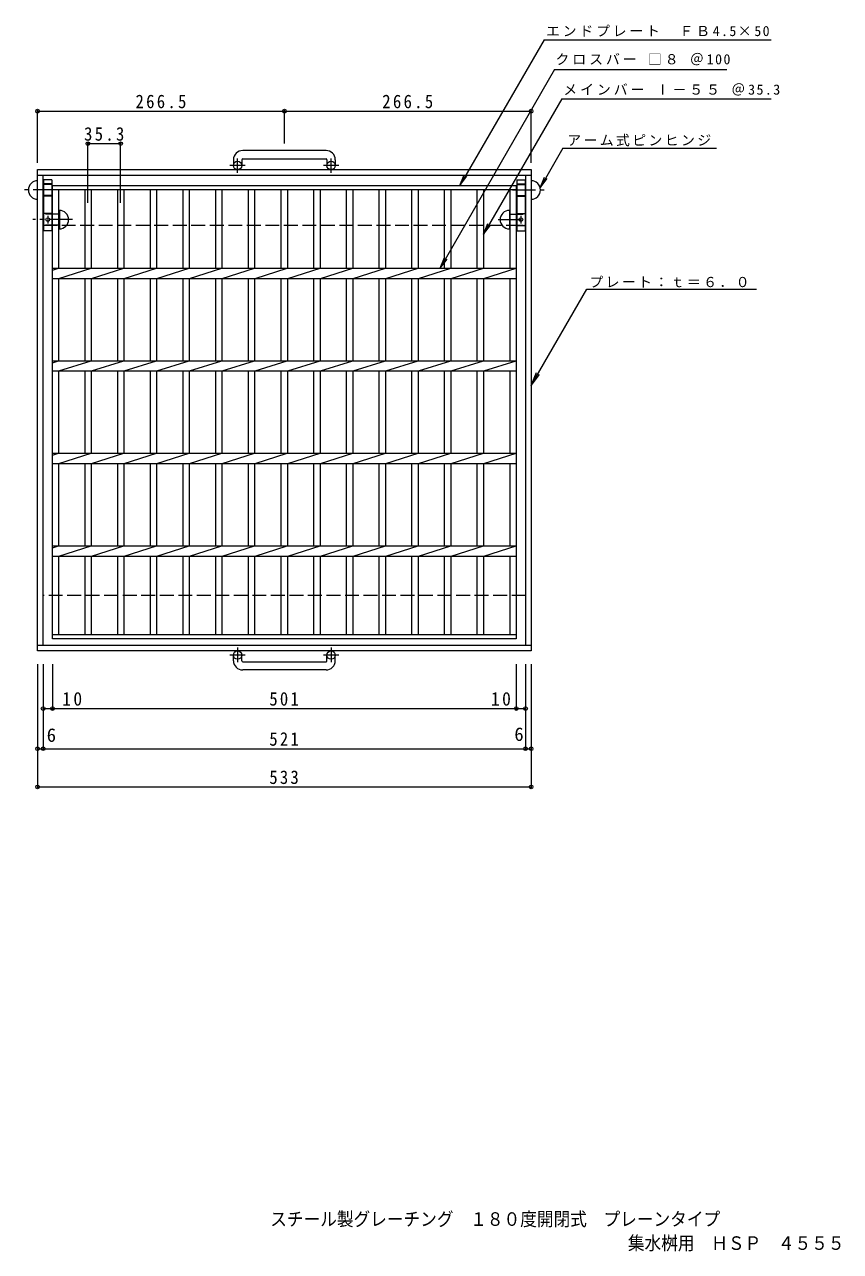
# Model space of a CAD drawing. Units: millimetres, scale not verified. Extents: x -692 to 866, y -688 to 638.
# Drawn here: x -692 to 190, y -688 to 638 of the extents above; entities that cross this region are included whole.
import ezdxf
from ezdxf.enums import TextEntityAlignment as Align

# ---------------------------------------------------------------- set-up
doc = ezdxf.new("R2010")
doc.units = ezdxf.units.MM
doc.header["$LTSCALE"] = 5
doc.header["$PDMODE"] = 32
doc.header["$PDSIZE"] = 4
doc.linetypes.add('CHAIN1', pattern=[8, 5, -1, 1, -1])
doc.linetypes.add('DASHED3', pattern=[4, 3, -1])
for name, color, linetype, lineweight in [('B-1', 2, 'Continuous', 9), ('B-2', 3, 'Continuous', 9), ('B-4', 7, 'Continuous', 9), ('B-5', 7, 'Continuous', 9), ('B-8', 3, 'Continuous', 9)]:
    doc.layers.add(name, color=color, linetype=linetype, lineweight=lineweight)
doc.layers.add('F-5_F-5ﾚｲﾔ', color=2, linetype='Continuous')
doc.styles.add('ＭＳ ゴシック', font='')
doc.styles.get('ＭＳ ゴシック').set_extended_font_data('MS Gothic')

msp = doc.modelspace()

# ---------------------------------------------------------------- linework, layer by layer
at = {"layer": 'B-1'}
for p, q in [((-465.914, 491.857), (-465.914, 485.757)), ((-456.914, 491.857), (-456.914, 485.757)), ((-365.914, 501.857), (-455.914, 501.857)), ((-455.914, 492.857), (-365.914, 492.857)), ((-364.914, 491.857), (-364.914, 485.757)), ((-355.914, 491.857), (-355.914, 485.757)), ((-677.414, 481.257), (-144.414, 481.257)), ((-677.414, -38.743), (-677.414, 481.257)), ((-144.414, 481.257), (-144.414, -38.743)), ((-677.414, 475.257), (-144.414, 475.257)), ((-671.414, -32.743), (-671.414, 475.257)), ((-150.414, 475.257), (-150.414, -32.743)), ((-144.414, -32.743), (-677.414, -32.743)), ((-144.414, -38.743), (-677.414, -38.743)), ((-465.914, -49.343), (-465.914, -43.243)), ((-456.914, -49.343), (-456.914, -43.243)), ((-455.914, -50.343), (-365.914, -50.343)), ((-364.914, -49.343), (-364.914, -43.243)), ((-355.914, -49.343), (-355.914, -43.243)), ((-365.914, -59.343), (-455.914, -59.343))]:
    msp.add_line(p, q, dxfattribs=at)
at = {"layer": 'B-1', "linetype": 'CHAIN1'}
for p, q in [((-461.414, 477.65), (-461.414, 493.247)), ((-360.414, 477.65), (-360.414, 493.247)), ((-453.251, 485.757), (-469.658, 485.757)), ((-352.251, 485.757), (-368.658, 485.757)), ((-461.414, -35.136), (-461.414, -50.733)), ((-360.414, -35.136), (-360.414, -50.733)), ((-453.251, -43.243), (-469.658, -43.243)), ((-352.251, -43.243), (-368.658, -43.243))]:
    msp.add_line(p, q, dxfattribs=at)
at = {"layer": 'B-1', "linetype": 'DASHED3'}
for p, q in [((-671.414, 421.257), (-150.414, 421.257)), ((-150.414, 21.257), (-671.414, 21.257))]:
    msp.add_line(p, q, dxfattribs=at)
at = {"layer": 'B-1'}
for centre in [(-461.414, 485.757), (-360.414, 485.757), (-461.414, -43.243), (-360.414, -43.243)]:
    msp.add_circle(centre, 4.5, dxfattribs=at)
for centre, radius, start, end in [((-455.914, 491.857), 10, 90, 180), ((-455.914, 491.857), 1, 90, 180), ((-365.914, 491.857), 10, 0, 90), ((-365.914, 491.857), 1, 0, 90), ((-455.914, -49.343), 10, 180, 270), ((-455.914, -49.343), 1, 180, 270), ((-365.914, -49.343), 10, 270, 0), ((-365.914, -49.343), 1, 270, 0)]:
    msp.add_arc(centre, radius, start, end, dxfattribs=at)
at = {"layer": 'B-2'}
for p, q in [((-661.414, 464.257), (-160.414, 464.257)), ((-661.414, -25.743), (-661.414, 464.257)), ((-160.414, 464.257), (-160.414, -25.743)), ((-661.414, 459.757), (-160.414, 459.757)), ((-654.414, 374.757), (-654.414, 459.757)), ((-626.514, 459.757), (-626.514, 374.757)), ((-619.514, 459.757), (-619.514, 374.757)), ((-591.214, 459.757), (-591.214, 374.757)), ((-584.214, 459.757), (-584.214, 374.757)), ((-555.913, 459.757), (-555.913, 374.757)), ((-548.913, 459.757), (-548.913, 374.757)), ((-520.614, 459.757), (-520.614, 374.757)), ((-513.614, 459.757), (-513.614, 374.757)), ((-485.313, 459.757), (-485.313, 374.757)), ((-478.314, 459.757), (-478.314, 374.757)), ((-450.013, 459.757), (-450.013, 374.757)), ((-443.013, 459.757), (-443.013, 374.757)), ((-414.713, 459.757), (-414.713, 374.757)), ((-407.713, 459.757), (-407.713, 374.757)), ((-379.413, 459.757), (-379.413, 374.757)), ((-372.413, 459.757), (-372.413, 374.757)), ((-344.113, 459.757), (-344.113, 374.757)), ((-337.113, 459.757), (-337.113, 374.757)), ((-308.813, 459.757), (-308.813, 374.757)), ((-301.813, 459.757), (-301.813, 374.757)), ((-273.512, 459.757), (-273.512, 374.757)), ((-266.512, 459.757), (-266.512, 374.757)), ((-238.212, 459.757), (-238.212, 374.757)), ((-231.212, 459.757), (-231.212, 374.757)), ((-202.912, 459.757), (-202.912, 374.757)), ((-195.912, 459.757), (-195.912, 374.757)), ((-167.415, 459.757), (-167.415, 374.757)), ((-661.414, 372.676), (-654.814, 374.757)), ((-661.414, 374.757), (-160.414, 374.757)), ((-654.414, 363.758), (-619.514, 374.757)), ((-619.113, 363.758), (-584.214, 374.757)), ((-583.814, 363.758), (-548.914, 374.757)), ((-548.514, 363.758), (-513.614, 374.757)), ((-513.214, 363.758), (-478.314, 374.757)), ((-477.914, 363.758), (-443.014, 374.757)), ((-442.614, 363.758), (-407.714, 374.757)), ((-407.313, 363.758), (-372.413, 374.757)), ((-372.013, 363.758), (-337.113, 374.757)), ((-336.713, 363.758), (-301.813, 374.757)), ((-301.413, 363.758), (-266.513, 374.757)), ((-266.113, 363.758), (-231.213, 374.757)), ((-230.812, 363.758), (-195.913, 374.757)), ((-195.512, 363.758), (-160.612, 374.757)), ((-661.414, 363.758), (-160.414, 363.758)), ((-654.414, 274.757), (-654.414, 363.758)), ((-626.514, 363.758), (-626.514, 274.757)), ((-619.514, 363.758), (-619.514, 274.757)), ((-591.214, 363.758), (-591.214, 274.757)), ((-584.214, 363.758), (-584.214, 274.757)), ((-555.913, 363.758), (-555.913, 274.757)), ((-548.913, 363.758), (-548.913, 274.757)), ((-520.614, 363.758), (-520.614, 274.757)), ((-513.614, 363.758), (-513.614, 274.757)), ((-485.313, 363.758), (-485.313, 274.757)), ((-478.314, 363.758), (-478.314, 274.757)), ((-450.013, 363.758), (-450.013, 274.757)), ((-443.013, 363.758), (-443.013, 274.757)), ((-414.713, 363.758), (-414.713, 274.757)), ((-407.713, 363.758), (-407.713, 274.757)), ((-379.413, 363.758), (-379.413, 274.757)), ((-372.413, 363.758), (-372.413, 274.757)), ((-344.113, 363.758), (-344.113, 274.757)), ((-337.113, 363.758), (-337.113, 274.757)), ((-308.813, 363.758), (-308.813, 274.757)), ((-301.813, 363.758), (-301.813, 274.757)), ((-273.512, 363.758), (-273.512, 274.757)), ((-266.512, 363.758), (-266.512, 274.757)), ((-238.212, 363.758), (-238.212, 274.757)), ((-231.212, 363.758), (-231.212, 274.757)), ((-202.912, 363.758), (-202.912, 274.757)), ((-195.912, 363.758), (-195.912, 274.757)), ((-167.415, 363.758), (-167.415, 274.757)), ((-661.414, 272.676), (-654.814, 274.757)), ((-661.414, 274.757), (-160.414, 274.757)), ((-654.414, 263.758), (-619.514, 274.757)), ((-619.113, 263.758), (-584.214, 274.757)), ((-583.814, 263.758), (-548.914, 274.757)), ((-548.514, 263.758), (-513.614, 274.757)), ((-513.214, 263.758), (-478.314, 274.757)), ((-477.914, 263.758), (-443.014, 274.757)), ((-442.614, 263.758), (-407.714, 274.757)), ((-407.313, 263.758), (-372.413, 274.757)), ((-372.013, 263.758), (-337.113, 274.757)), ((-336.713, 263.758), (-301.813, 274.757)), ((-301.413, 263.758), (-266.513, 274.757)), ((-266.113, 263.758), (-231.213, 274.757)), ((-230.812, 263.758), (-195.913, 274.757)), ((-195.512, 263.758), (-160.612, 274.757)), ((-661.414, 263.758), (-160.414, 263.758)), ((-654.414, 174.757), (-654.414, 263.758)), ((-626.514, 263.758), (-626.514, 174.757)), ((-619.514, 263.758), (-619.514, 174.757)), ((-591.214, 263.758), (-591.214, 174.757)), ((-584.214, 263.758), (-584.214, 174.757)), ((-555.913, 263.758), (-555.913, 174.757)), ((-548.913, 263.758), (-548.913, 174.757)), ((-520.614, 263.758), (-520.614, 174.757)), ((-513.614, 263.758), (-513.614, 174.757)), ((-485.313, 263.758), (-485.313, 174.757)), ((-478.314, 263.758), (-478.314, 174.757)), ((-450.013, 263.758), (-450.013, 174.757)), ((-443.013, 263.758), (-443.013, 174.757)), ((-414.713, 263.758), (-414.713, 174.757)), ((-407.713, 263.758), (-407.713, 174.757)), ((-379.413, 263.758), (-379.413, 174.757)), ((-372.413, 263.758), (-372.413, 174.757)), ((-344.113, 263.758), (-344.113, 174.757)), ((-337.113, 263.758), (-337.113, 174.757)), ((-308.813, 263.758), (-308.813, 174.757)), ((-301.813, 263.758), (-301.813, 174.757)), ((-273.512, 263.758), (-273.512, 174.757)), ((-266.512, 263.758), (-266.512, 174.757)), ((-238.212, 263.758), (-238.212, 174.757)), ((-231.212, 263.758), (-231.212, 174.757)), ((-202.912, 263.758), (-202.912, 174.757)), ((-195.912, 263.758), (-195.912, 174.757)), ((-167.415, 263.758), (-167.415, 174.757)), ((-661.414, 172.676), (-654.814, 174.757)), ((-661.414, 174.757), (-160.414, 174.757)), ((-654.414, 163.758), (-619.514, 174.757)), ((-619.113, 163.758), (-584.214, 174.757)), ((-583.814, 163.758), (-548.914, 174.757)), ((-548.514, 163.758), (-513.614, 174.757)), ((-513.214, 163.758), (-478.314, 174.757)), ((-477.914, 163.758), (-443.014, 174.757)), ((-442.614, 163.758), (-407.714, 174.757)), ((-407.313, 163.758), (-372.413, 174.757)), ((-372.013, 163.758), (-337.113, 174.757)), ((-336.713, 163.758), (-301.813, 174.757)), ((-301.413, 163.758), (-266.513, 174.757)), ((-266.113, 163.758), (-231.213, 174.757)), ((-230.812, 163.758), (-195.913, 174.757)), ((-195.512, 163.758), (-160.612, 174.757)), ((-661.414, 163.758), (-160.414, 163.758)), ((-654.414, 74.757), (-654.414, 163.758)), ((-626.514, 163.758), (-626.514, 74.757)), ((-619.514, 163.758), (-619.514, 74.757)), ((-591.214, 163.758), (-591.214, 74.757)), ((-584.214, 163.758), (-584.214, 74.757)), ((-555.913, 163.758), (-555.913, 74.757)), ((-548.913, 163.758), (-548.913, 74.757)), ((-520.614, 163.758), (-520.614, 74.757)), ((-513.614, 163.758), (-513.614, 74.757)), ((-485.313, 163.758), (-485.313, 74.757)), ((-478.314, 163.758), (-478.314, 74.757)), ((-450.013, 163.758), (-450.013, 74.757)), ((-443.013, 163.758), (-443.013, 74.757)), ((-414.713, 163.758), (-414.713, 74.757)), ((-407.713, 163.758), (-407.713, 74.757)), ((-379.413, 163.758), (-379.413, 74.757)), ((-372.413, 163.758), (-372.413, 74.757)), ((-344.113, 163.758), (-344.113, 74.757)), ((-337.113, 163.758), (-337.113, 74.757)), ((-308.813, 163.758), (-308.813, 74.757)), ((-301.813, 163.758), (-301.813, 74.757)), ((-273.512, 163.758), (-273.512, 74.757)), ((-266.512, 163.758), (-266.512, 74.757)), ((-238.212, 163.758), (-238.212, 74.757)), ((-231.212, 163.758), (-231.212, 74.757)), ((-202.912, 163.758), (-202.912, 74.757)), ((-195.912, 163.758), (-195.912, 74.757)), ((-167.415, 163.758), (-167.415, 74.757)), ((-661.414, 72.676), (-654.814, 74.758)), ((-661.414, 74.756), (-160.414, 74.756)), ((-654.414, 63.757), (-619.514, 74.758)), ((-619.113, 63.757), (-584.214, 74.758)), ((-583.814, 63.757), (-548.914, 74.758)), ((-548.514, 63.757), (-513.614, 74.758)), ((-513.214, 63.757), (-478.314, 74.758)), ((-477.914, 63.757), (-443.014, 74.758)), ((-442.614, 63.757), (-407.714, 74.758)), ((-407.313, 63.757), (-372.413, 74.758)), ((-372.013, 63.757), (-337.113, 74.758)), ((-336.713, 63.757), (-301.813, 74.758)), ((-301.413, 63.757), (-266.513, 74.758)), ((-266.113, 63.757), (-231.213, 74.758)), ((-230.812, 63.757), (-195.913, 74.758)), ((-195.512, 63.757), (-160.612, 74.758)), ((-661.414, 63.757), (-160.414, 63.757)), ((-654.414, -21.244), (-654.414, 63.757)), ((-626.514, 63.757), (-626.514, -21.244)), ((-619.514, 63.757), (-619.514, -21.244)), ((-591.214, 63.757), (-591.214, -21.244)), ((-584.214, 63.757), (-584.214, -21.244)), ((-555.913, 63.757), (-555.913, -21.244)), ((-548.913, 63.757), (-548.913, -21.244)), ((-520.614, 63.757), (-520.614, -21.244)), ((-513.614, 63.757), (-513.614, -21.244)), ((-485.313, 63.757), (-485.313, -21.244)), ((-478.314, 63.757), (-478.314, -21.244)), ((-450.013, 63.757), (-450.013, -21.244)), ((-443.013, 63.757), (-443.013, -21.244)), ((-414.713, 63.757), (-414.713, -21.244)), ((-407.713, 63.757), (-407.713, -21.244)), ((-379.413, 63.757), (-379.413, -21.244)), ((-372.413, 63.757), (-372.413, -21.244)), ((-344.113, 63.757), (-344.113, -21.244)), ((-337.113, 63.757), (-337.113, -21.244)), ((-308.813, 63.757), (-308.813, -21.244)), ((-301.813, 63.757), (-301.813, -21.244)), ((-273.512, 63.757), (-273.512, -21.244)), ((-266.512, 63.757), (-266.512, -21.244)), ((-238.212, 63.757), (-238.212, -21.244)), ((-231.212, 63.757), (-231.212, -21.244)), ((-202.912, 63.757), (-202.912, -21.244)), ((-195.912, 63.757), (-195.912, -21.244)), ((-167.415, 63.757), (-167.415, -21.244)), ((-160.414, -21.244), (-661.414, -21.244)), ((-160.414, -25.743), (-661.414, -25.743))]:
    msp.add_line(p, q, dxfattribs=at)
at = {"layer": 'B-4'}
for p, q in [((-677.414, 488.757), (-677.414, 545.911)), ((-677.414, 544.411), (-352.414, 544.411)), ((-410.914, 509.357), (-410.914, 545.911)), ((-352.414, 544.411), (-144.414, 544.411)), ((-144.414, 488.757), (-144.414, 545.911)), ((-623.014, 445.223), (-623.014, 510.813)), ((-623.014, 509.313), (-587.714, 509.313)), ((-587.714, 445.223), (-587.714, 510.813)), ((-677.414, -53.034), (-677.414, -187.206)), ((-671.414, -53.034), (-671.414, -145.891)), ((-661.414, -53.034), (-661.414, -102.525)), ((-160.414, -53.034), (-160.414, -102.525)), ((-150.414, -53.034), (-150.414, -145.891)), ((-144.414, -53.034), (-144.414, -187.206)), ((-671.414, -101.025), (-658.914, -101.025)), ((-658.914, -101.025), (-162.914, -101.025)), ((-162.914, -101.025), (-150.414, -101.025)), ((-677.414, -185.706), (-144.414, -185.706))]:
    msp.add_line(p, q, dxfattribs=at)
msp.add_lwpolyline([(-677.414, -144.391), (-671.414, -144.391), (-150.414, -144.391), (-144.414, -144.391)], dxfattribs=at)
for p in [(-677.414, 544.411), (-410.914, 544.411), (-144.414, 544.411), (-623.014, 509.313), (-587.714, 509.313), (-671.414, -101.025), (-661.414, -101.025), (-160.414, -101.025), (-150.414, -101.025), (-677.414, -144.391), (-671.414, -144.391), (-150.414, -144.391), (-144.414, -144.391), (-677.414, -185.706), (-144.414, -185.706)]:
    msp.add_point(p, dxfattribs=at)
at = {"layer": 'B-5'}
for p, q in [((-130.354, 621.381), (114.957, 621.381)), ((-119.099, 589.585), (67.031, 589.585)), ((-111.448, 557.779), (114.887, 557.779)), ((-110.114, 504.356), (55.703, 504.356)), ((-221.421, 464.257), (-213.795, 474.161)), ((-134.724, 461.729), (-127.115, 471.646)), ((-195.912, 411.483), (-188.302, 421.4)), ((-242.835, 374.757), (-235.236, 384.682)), ((-144.414, 248.178), (-84.414, 352.101)), ((-84.414, 352.101), (98.84, 352.101)), ((-144.414, 248.178), (-138.674, 262.036)), ((-144.414, 248.178), (-135.283, 260.078))]:
    msp.add_line(p, q, dxfattribs=at)
for points in [[(-130.354, 621.381), (-221.421, 464.257), (-216.618, 475.797)], [(-119.099, 589.585), (-242.835, 374.757), (-238.063, 386.311)], [(-111.448, 557.779), (-195.912, 411.483), (-191.128, 423.032)], [(-110.114, 504.356), (-134.724, 461.729), (-129.941, 473.277)]]:
    msp.add_lwpolyline(points, dxfattribs=at)
at = {"layer": 'B-8'}
for p, q in [((-670.914, 465.257), (-671.414, 465.257)), ((-661.914, 470.257), (-661.914, 415.257)), ((-159.914, 470.257), (-159.914, 415.257)), ((-150.914, 465.257), (-150.414, 465.257)), ((-670.914, 453.257), (-671.414, 453.257)), ((-150.914, 453.257), (-150.414, 453.257)), ((-653.914, 437.257), (-653.914, 417.257)), ((-167.914, 437.257), (-167.914, 417.257)), ((-661.914, 415.257), (-670.914, 415.257)), ((-159.914, 415.257), (-150.914, 415.257))]:
    msp.add_line(p, q, dxfattribs=at)
at = {"layer": 'B-8', "linetype": 'DASHED3'}
for p, q in [((-661.914, 465.757), (-670.914, 465.757)), ((-661.914, 465.257), (-670.914, 465.257)), ((-159.914, 465.757), (-150.914, 465.757)), ((-159.914, 465.257), (-150.914, 465.257)), ((-661.914, 453.257), (-670.914, 453.257)), ((-661.914, 452.757), (-670.914, 452.757)), ((-159.914, 453.257), (-150.914, 453.257)), ((-159.914, 452.757), (-150.914, 452.757)), ((-661.914, 433.757), (-670.914, 433.757)), ((-653.914, 433.257), (-670.914, 433.257)), ((-167.914, 433.257), (-150.914, 433.257)), ((-159.914, 433.757), (-150.914, 433.757)), ((-653.914, 421.257), (-670.914, 421.257)), ((-661.914, 420.757), (-670.914, 420.757)), ((-167.914, 421.257), (-150.914, 421.257)), ((-159.914, 420.757), (-150.914, 420.757))]:
    msp.add_line(p, q, dxfattribs=at)
at = {"layer": 'B-8', "linetype": 'CHAIN1'}
for p, q in [((-657.254, 459.257), (-691.507, 459.257)), ((-164.574, 459.257), (-130.321, 459.257)), ((-639.845, 427.257), (-682.654, 427.257)), ((-666.414, 431.266), (-666.414, 423.085)), ((-179.983, 427.257), (-150.414, 427.257)), ((-155.414, 431.266), (-155.414, 423.085))]:
    msp.add_line(p, q, dxfattribs=at)
at = {"layer": 'B-8'}
for points in [[(-661.914, 470.257), (-670.914, 470.257), (-670.914, 415.257)], [(-159.914, 470.257), (-150.914, 470.257), (-150.914, 415.257)]]:
    msp.add_lwpolyline(points, dxfattribs=at)
for centre in [(-666.414, 427.257), (-155.414, 427.257)]:
    msp.add_circle(centre, 2, dxfattribs=at)
for centre, start, end in [((-677.414, 459.257), 90, 270), ((-144.414, 459.257), 270, 90), ((-653.914, 427.257), 270, 90), ((-167.914, 427.257), 90, 270)]:
    msp.add_arc(centre, 10, start, end, dxfattribs=at)

# ---------------------------------------------------------------- texts
at = {"layer": 'B-4', "color": 2, "style": 'ＭＳ ゴシック'}
for p in [(-667.53, -141.364), (-162.519, -140.385)]:
    msp.add_text('6', height=14.66, dxfattribs=at).set_placement(p, align=Align.BOTTOM_LEFT)
at = {"layer": 'B-4', "color": 2, "char_height": 14.66, "attachment_point": 7, "style": 'ＭＳ ゴシック'}
for s, insert in [('\\T1.28;\\W0.9;266.5', (-571.664, 547.411)), ('\\T1.28;\\W0.9;266.5', (-305.164, 547.411)), ('\\T1.28;\\W0.9;35.3', (-627.239, 512.313)), ('\\T1.27;\\W0.95;10', (-650.828, -98.025)), ('\\T1.27;\\W0.9;501', (-427.164, -98.025)), ('\\T1.27;\\W0.95;10', (-187.815, -98.025)), ('\\T1.27;\\W0.9;521', (-427.164, -141.391)), ('\\T1.27;\\W0.9;533', (-427.164, -182.706))]:
    msp.add_mtext(s, dxfattribs=dict(at, insert=insert))
at = {"layer": 'B-5', "char_height": 11, "attachment_point": 7, "style": 'ＭＳ ゴシック'}
for s, insert in [('\\T1.2;エンドプレート\u3000ＦＢ4.5×50', (-128.334, 624.902)), ('\\T1.21;クロスバー\\~□８\\~＠100', (-118.143, 593.985)), ('\\T1.21;メインバー\\~Ⅰ－５５\\~＠35.3', (-109.724, 561.248)), ('\\T1.17;アーム式ピンヒンジ', (-105.442, 506.287)), ('\\T1.17;プレート：ｔ＝６．０', (-81.537, 353.81))]:
    msp.add_mtext(s, dxfattribs=dict(at, insert=insert))
at = {"layer": 'F-5_F-5ﾚｲﾔ', "style": 'ＭＳ ゴシック', "width": 0.9}
for s, p in [('スチール製グレーチング\u3000１８０度開閉式\u3000プレーンタイプ', (-426.188, -664.293)), ('集水桝用\u3000ＨＳＰ\u3000４５５５', (-39.905, -690.26))]:
    msp.add_text(s, height=14.66, dxfattribs=at).set_placement(p, align=Align.BOTTOM_LEFT)

doc.saveas('drawing.dxf')
